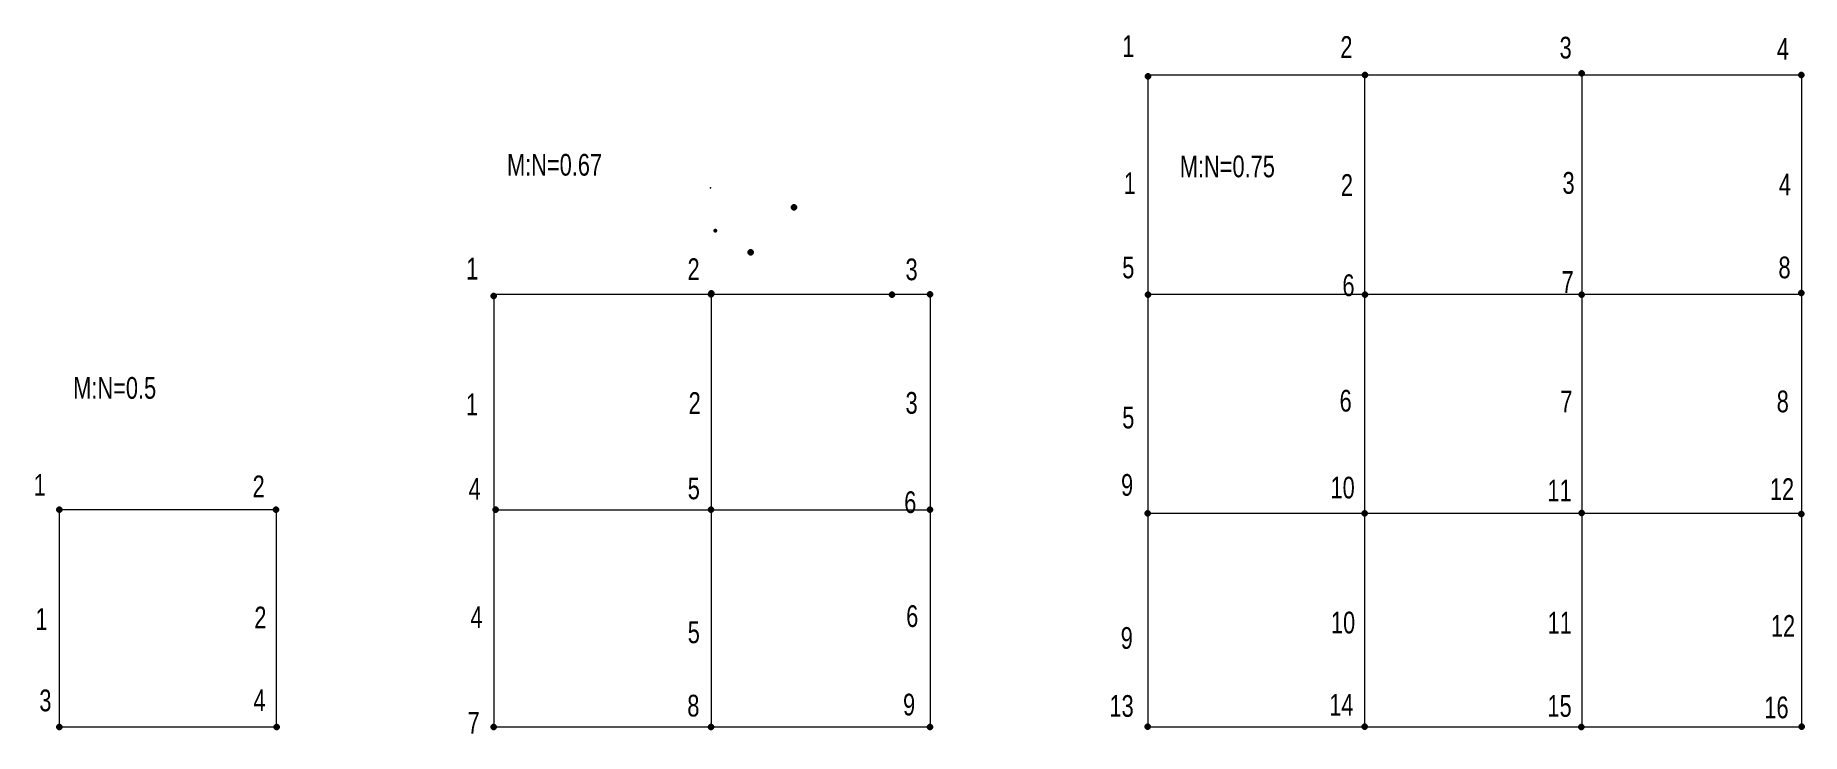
# Model space of a CAD drawing. Extents: x -2 to 160, y -1 to 64.
import ezdxf

# ---------------------------------------------------------------- set-up
doc = ezdxf.new("R2010")
doc.units = 0
doc.layers.get('0').update_dxf_attribs({"linetype": 'CONTINUOUS', "lineweight": 0})
doc.styles.get("Standard").update_dxf_attribs({"font": 'txt', "width": 0.75})

msp = doc.modelspace()

# ---------------------------------------------------------------- linework, layer by layer
for p, q in [((160.4, 60), (100.2, 60)), ((100.2, 60), (100.2, 0)), ((120.16, 60.16), (120.16, 0)), ((140.16, 60), (140.16, 0)), ((160.4, 0), (160.4, 60)), ((80.2, 39.8), (40, 39.8)), ((40, 39.8), (40, 0)), ((60, 39.68), (60, 0)), ((80.2, 0), (80.2, 39.8)), ((100.16, 39.84), (160.32, 39.84)), ((20, 20), (0, 20)), ((0, 20), (0, 0)), ((20, 0), (20, 20)), ((40.16, 20), (80, 20)), ((100.32, 19.68), (160.32, 19.68)), ((0, 0), (20, 0)), ((40, 0), (80.2, 0)), ((100.2, 0), (160.4, 0))]:
    msp.add_line(p, q)
at = {"lineweight": 200}
for p in [(100.22, 59.9), (120.19, 60.03), (140.16, 60.16), (160.38, 60.03), (63.64, 43.68), (40, 39.68), (60, 39.84), (60.02, 39.93), (76.67, 39.81), (80.16, 39.84), (100.22, 39.81), (120.19, 39.81), (140.16, 39.81), (160.38, 39.94), (0, 20.01), (19.96, 20.01), (40.16, 20), (60, 20), (80.16, 20), (100.19, 19.66), (120.17, 19.66), (140.14, 19.71), (160.38, 19.61), (0, 0), (20.01, 0), (40, 0), (60, 0), (80.16, 0), (100.2, 0.04), (120.17, 0.04), (140.13, 0), (160.39, 0.04)]:
    msp.add_point(p, dxfattribs=at)
at = {"lineweight": 18}
msp.add_point((59.96, 49.64), dxfattribs=at)
at = {"lineweight": 140}
msp.add_point((67.63, 47.85), dxfattribs=at)
at = {"lineweight": 50}
msp.add_point((60.39, 45.7), dxfattribs=at)
at = {"lineweight": 20}
msp.add_point((40, 39.84), dxfattribs=at)
at = {"lineweight": 100}
msp.add_point((40, 39.68), dxfattribs=at)

# ---------------------------------------------------------------- texts
at = {"color": 1, "lineweight": 18, "char_height": 2, "width": 100, "attachment_point": 5}
for s, insert in [('1', (98.41, 62.67)), ('2', (118.49, 62.59)), ('3', (138.67, 62.52)), ('4', (158.68, 62.42)), ('1', (38.01, 42.19)), ('2', (58.39, 42.14)), ('3', (78.46, 42.11)), ('5', (98.41, 42.29)), ('8', (158.82, 42.29)), ('6\\P', (118.68, 40.65)), ('7\\P', (138.85, 40.96)), ('1', (-1.8, 22.28)), ('2', (18.35, 22.15)), ('4', (38.24, 21.92)), ('5', (58.41, 21.95)), ('9', (98.3, 22.27)), ('10', (118.14, 22.02)), ('12', (158.59, 21.89)), ('6\\P', (78.34, 20.68)), ('11', (138.11, 21.76)), ('3', (-1.28, 2.43)), ('4', (18.43, 2.46)), ('8', (58.37, 1.95)), ('9', (78.23, 2.05)), ('13', (97.79, 1.92)), ('14', (118.02, 2.05)), ('15', (138.11, 1.92)), ('16', (158.08, 1.79)), ('7\\P', (38.14, 0.38))]:
    msp.add_mtext(s, dxfattribs=dict(at, insert=insert))
at = {"char_height": 2, "width": 100, "attachment_point": 5}
for s, insert in [('M:N=0.67', (45.59, 51.74)), ('M:N=0.75', (107.53, 51.59)), ('M:N=0.5', (5.1, 31.2))]:
    msp.add_mtext(s, dxfattribs=dict(at, insert=insert))
at = {"color": 5, "lineweight": 20, "char_height": 2, "width": 100, "attachment_point": 5}
for s, insert in [('1', (98.55, 50.05)), ('2', (118.54, 49.89)), ('3', (138.94, 50.07)), ('4', (158.86, 49.94)), ('6', (118.42, 30.02)), ('7', (138.74, 29.95)), ('8', (158.66, 29.95)), ('1', (37.99, 29.7)), ('2', (58.49, 29.82)), ('3', (78.46, 29.82)), ('5\\P', (98.41, 28.47)), ('1', (-1.64, 9.93)), ('2', (18.51, 10.08)), ('4', (38.4, 10.11)), ('6', (78.52, 10.19)), ('5\\P', (58.41, 8.7)), ('9\\P', (98.27, 8.18))]:
    msp.add_mtext(s, dxfattribs=dict(at, insert=insert))
at = {"color": 5, "char_height": 2, "width": 100, "attachment_point": 5}
for s, insert in [('10', (118.18, 9.6)), ('11', (138.13, 9.6)), ('12', (158.68, 9.3))]:
    msp.add_mtext(s, dxfattribs=dict(at, insert=insert))

doc.saveas('drawing.dxf')
